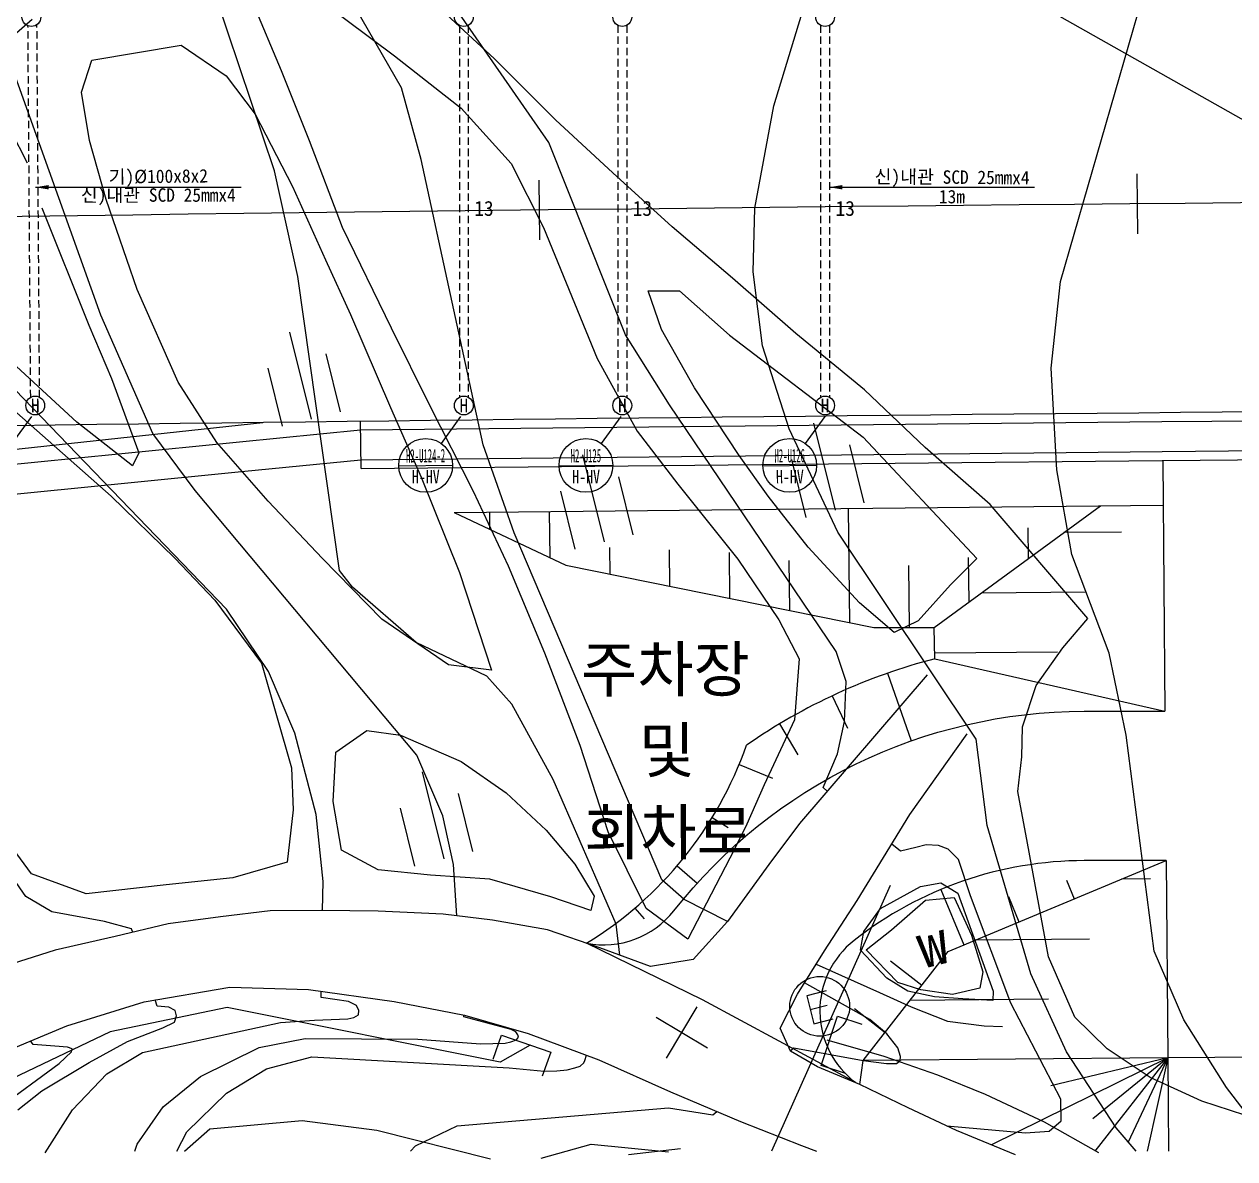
# Model space of a CAD drawing. Header units: millimetres. Extents: x 17866 to 18193, y 67412 to 67509.
# Drawn here: x 18063.49 to 18103.98, y 67411.64 to 67449.61 of the extents above; entities that cross this region are included whole.
import ezdxf
from ezdxf.enums import TextEntityAlignment as Align

# ---------------------------------------------------------------- set-up
doc = ezdxf.new("R2010")
doc.units = ezdxf.units.MM
doc.linetypes.add('HIDDEN', pattern=[0.375, 0.25, -0.125])
for name, color, linetype in [('TT-LINE', 7, 'Continuous'), ('TT-MANH', 4, 'Continuous'), ('TZ-BASE', 253, 'Continuous'), ('TZ-LEAL', 1, 'Continuous'), ('TZ-LEAT', 3, 'Continuous'), ('TZ-TEXT', 6, 'Continuous')]:
    doc.layers.add(name, color=color, linetype=linetype)
doc.styles.add('GR', font='GulimChe.ttf')
doc.styles.get("Standard").update_dxf_attribs({"font": 'GulimChe.ttf'})
doc.dimstyles.new('D150', dxfattribs={"dimscale": 0.15, "dimtxt": 3, "dimasz": 3, "dimexe": 0.5, "dimexo": 0.5, "dimgap": 0.5, "dimtad": 1, "dimdec": 0, "dimzin": 1, "dimdsep": 46, "dimlunit": 6, "dimtxsty": 'Standard', "dimcen": 1, "dimclrd": 1, "dimclre": 1, "dimclrt": 3, "dimadec": 0, "dimazin": 0, "dimtfac": 1, "dimtdec": 0, "dimtix": 1, "dimtmove": 2, "dimatfit": 3, "dimfxl": 0, "dimtvp": 2, "dimlwd": -1, "dimlwe": -1, "dimarcsym": 0})
doc.dimstyles.new('지시선150', dxfattribs={"dimscale": 0.15, "dimtxt": 3, "dimasz": 3, "dimexe": 0.5, "dimexo": 0.5, "dimgap": 0.5, "dimtad": 1, "dimdec": 0, "dimzin": 1, "dimdsep": 46, "dimlunit": 6, "dimtxsty": 'Standard', "dimcen": 1, "dimclrd": 6, "dimclre": 6, "dimclrt": 3, "dimadec": 0, "dimazin": 0, "dimtfac": 1, "dimtdec": 0, "dimtix": 1, "dimtmove": 2, "dimatfit": 3, "dimfxl": 0, "dimtvp": 2, "dimlwd": -1, "dimlwe": -1, "dimarcsym": 0})

msp = doc.modelspace()

# ---------------------------------------------------------------- linework, layer by layer
at = {"layer": 'TT-LINE', "linetype": 'HIDDEN', "elevation": -21590.237}
for points in [[(18063.704, 67437.123), (18063.614, 67449.552)], [(18064.004, 67437.125), (18063.914, 67449.593)], [(18078.042, 67449.569), (18078.042, 67437.124)], [(18078.342, 67449.569), (18078.342, 67437.124)], [(18083.342, 67449.569), (18083.342, 67437.124)], [(18083.642, 67449.569), (18083.642, 67437.124)], [(18090.126, 67449.569), (18090.126, 67437.124)], [(18090.426, 67449.569), (18090.426, 67437.124)]]:
    msp.add_lwpolyline(points, dxfattribs=at)
at = {"layer": 'TT-MANH'}
for centre in [(18063.727, 67449.846, -21590.237), (18078.192, 67449.846, -21590.237), (18083.492, 67449.846, -21590.237), (18090.276, 67449.846, -21590.237), (18063.856, 67436.847, -21590.237), (18078.192, 67436.847, -21590.237), (18083.492, 67436.847, -21590.237), (18090.276, 67436.847, -21590.237)]:
    msp.add_circle(centre, 0.315, dxfattribs=at)
at = {"layer": 'TZ-BASE'}
for p, q in [((18076.107, 67447.472, -21641.237), (18072.479, 67453.798, -21641.237)), ((18088.566, 67446.874, -21639.237), (18090.665, 67453.826, -21639.237)), ((18098.147, 67440.994, -21638.237), (18101.861, 67453.843, -21638.237)), ((18071.856, 67444.7, -21642.237), (18069.815, 67450.771, -21642.237)), ((18081.036, 67445.65, -21640.237), (18077.578, 67450.642, -21640.237)), ((18072.088, 67448.044, -21641.213), (18071.141, 67450.303, -21641.213)), ((18073.404, 67450.392, -21641.213), (18075.875, 67448.547, -21641.213)), ((18066.047, 67439.875, -21643.237), (18062.453, 67449.907, -21643.237)), ((18062.97, 67449.093, -21641.213), (18063.753, 67449.77, -21641.213)), ((18079.218, 67448.442, -21638.58), (18077.61, 67449.935, -21638.58)), ((18065.744, 67448.406, -21642.112), (18068.736, 67448.903, -21642.112)), ((18068.736, 67448.903, -21642.112), (18070.239, 67447.874, -21642.112)), ((18075.875, 67448.547, -21641.213), (18078.1, 67446.796, -21641.213)), ((18065.403, 67447.333, -21642.112), (18065.744, 67448.406, -21642.112)), ((18081.262, 67446.406, -21638.58), (18079.218, 67448.442, -21638.58)), ((18070.239, 67447.874, -21642.112), (18071.208, 67446.597, -21642.112)), ((18073.031, 67445.7, -21641.213), (18072.088, 67448.044, -21641.213)), ((18065.666, 67445.71, -21642.112), (18065.403, 67447.333, -21642.112)), ((18076.766, 67445.082, -21641.237), (18076.107, 67447.472, -21641.237)), ((18071.208, 67446.597, -21642.112), (18072.462, 67444.178, -21642.112)), ((18078.1, 67446.796, -21641.213), (18079.776, 67444.944, -21641.213)), ((18087.926, 67443.446, -21639.237), (18088.566, 67446.874, -21639.237)), ((18083.172, 67444.628, -21638.58), (18081.262, 67446.406, -21638.58)), ((18063.045, 67446.035, -21643.617), (18063.584, 67444.965, -21643.617)), ((18066.229, 67443.741, -21642.112), (18065.666, 67445.71, -21642.112)), ((18074.137, 67442.807, -21641.213), (18073.031, 67445.7, -21641.213)), ((18083.603, 67439.206, -21640.237), (18081.036, 67445.65, -21640.237)), ((18078.839, 67435.529, -21641.237), (18076.766, 67445.082, -21641.237)), ((18079.776, 67444.944, -21641.213), (18080.853, 67442.805, -21641.213)), ((18072.636, 67441.159, -21642.237), (18071.856, 67444.7, -21642.237)), ((18085.165, 67442.824, -21638.58), (18083.172, 67444.628, -21638.58)), ((18100.706, 67444.596, -21590.237), (18100.725, 67442.596, -21590.237)), ((18072.462, 67444.178, -21642.112), (18073.568, 67441.723, -21642.112)), ((18080.705, 67444.387, -21590.237), (18080.728, 67442.387, -21590.237)), ((18067.268, 67440.724, -21642.112), (18066.229, 67443.741, -21642.112)), ((18064.082, 67443.458, -21643.617), (18065.646, 67439.54, -21643.617)), ((18087.875, 67441.324, -21639.237), (18087.926, 67443.446, -21639.237)), ((18075.768, 67439.429, -21641.213), (18074.137, 67442.807, -21641.213)), ((18080.853, 67442.805, -21641.213), (18082.649, 67438.416, -21641.213)), ((18087.181, 67441.104, -21638.58), (18085.165, 67442.824, -21638.58)), ((18070.255, 67430.031, -21644.237), (18058.512, 67442.217, -21644.237)), ((18073.568, 67441.723, -21642.112), (18074.407, 67439.887, -21642.112)), ((18088.185, 67438.846, -21639.237), (18087.875, 67441.324, -21639.237)), ((18074.031, 67431.324, -21642.237), (18072.636, 67441.159, -21642.237)), ((18089.296, 67439.254, -21638.58), (18087.181, 67441.104, -21638.58)), ((18097.838, 67438.1, -21638.237), (18098.147, 67440.994, -21638.237)), ((18068.638, 67437.63, -21642.112), (18067.268, 67440.724, -21642.112)), ((18084.804, 67439.388, -21639.04), (18084.359, 67440.684, -21639.04)), ((18084.359, 67440.684, -21639.04), (18085.405, 67440.68, -21639.04)), ((18085.405, 67440.68, -21639.04), (18087.076, 67439.204, -21639.04)), ((18067.79, 67435.911, -21643.237), (18066.047, 67439.875, -21643.237)), ((18074.407, 67439.887, -21642.112), (18075.735, 67436.775, -21642.112)), ((18065.646, 67439.54, -21643.617), (18066.405, 67437.749, -21643.617)), ((18072.364, 67439.303, -21642.363), (18073.09, 67436.392, -21642.363)), ((18077.056, 67436.842, -21641.213), (18075.768, 67439.429, -21641.213)), ((18085.067, 67436.869, -21640.237), (18083.603, 67439.206, -21640.237)), ((18085.91, 67437.436, -21639.04), (18084.804, 67439.388, -21639.04)), ((18087.076, 67439.204, -21639.04), (18091.55, 67435.786, -21639.04)), ((18091.598, 67437.374, -21638.58), (18089.296, 67439.254, -21638.58)), ((18089.077, 67436.062, -21639.237), (18088.185, 67438.846, -21639.237)), ((18065.253, 67436.293, -21643.617), (18062.941, 67438.424, -21643.617)), ((18073.577, 67438.575, -21642.363), (18074.06, 67436.634, -21642.363)), ((18082.649, 67438.416, -21641.213), (18083.985, 67435.993, -21641.213)), ((18071.636, 67438.091, -21642.363), (18072.12, 67436.15, -21642.363)), ((18098.032, 67434.694, -21638.237), (18097.838, 67438.1, -21638.237)), ((18066.405, 67437.749, -21643.617), (18067.32, 67435.261, -21643.617)), ((18069.93, 67435.607, -21642.112), (18068.638, 67437.63, -21642.112)), ((18063.546, 67420.417, -21645.237), (18051.59, 67437.549, -21645.237)), ((18087.401, 67435.173, -21639.04), (18085.91, 67437.436, -21639.04)), ((18093.626, 67435.444, -21638.58), (18091.598, 67437.374, -21638.58)), ((18062.955, 67436.854, -21644.829), (18066.4, 67433.816, -21644.829)), ((18075.735, 67436.775, -21642.112), (18076.762, 67434.449, -21642.112)), ((18078.519, 67433.974, -21641.213), (18077.056, 67436.842, -21641.213)), ((18090.652, 67428.619, -21640.237), (18085.067, 67436.869, -21640.237)), ((18101.542, 67436.311, -21590.237), (18121.527, 67436.478, -21590.237)), ((18061.585, 67435.207, -21590.237), (18071.472, 67436.279, -21590.237)), ((18061.846, 67434.753, -21590.237), (18074.737, 67436.033, -21590.237)), ((18067.113, 67434.831, -21643.617), (18065.253, 67436.293, -21643.617)), ((18074.753, 67434.733, -21590.237), (18074.734, 67436.319, -21845.237)), ((18074.737, 67436.033, -21590.237), (18101.542, 67436.311, -21590.237)), ((18083.985, 67435.993, -21641.213), (18085.351, 67434.218, -21641.213)), ((18090.702, 67432.612, -21639.237), (18089.077, 67436.062, -21639.237)), ((18069.202, 67434.005, -21643.237), (18067.79, 67435.911, -21643.237)), ((18071.643, 67433.649, -21642.112), (18069.93, 67435.607, -21642.112)), ((18091.55, 67435.786, -21639.04), (18095.347, 67431.728, -21639.04)), ((18067.32, 67435.261, -21643.617), (18067.113, 67434.831, -21643.617)), ((18074.75, 67435.033, -21590.237), (18101.552, 67435.311, -21590.237)), ((18079.88, 67432.585, -21641.237), (18078.839, 67435.529, -21641.237)), ((18088.367, 67433.813, -21639.04), (18087.401, 67435.173, -21639.04)), ((18091.584, 67433.584, -21639.708), (18091.1, 67435.525, -21639.708)), ((18095.802, 67433.529, -21638.58), (18093.626, 67435.444, -21638.58)), ((18101.552, 67435.311, -21590.237), (18121.233, 67435.476, -21590.237)), ((18070.758, 67434.634, -21845.237), (18074.75, 67435.03, -21845.237)), ((18074.753, 67434.733, -21590.237), (18101.555, 67435.011, -21590.237)), ((18089.643, 67433.1, -21639.708), (18089.159, 67435.041, -21639.708)), ((18101.555, 67435.011, -21590.237), (18101.57, 67435.011, -21590.237)), ((18062.109, 67433.776, -21590.237), (18070.758, 67434.634, -21590.237)), ((18076.762, 67434.449, -21642.112), (18078.044, 67431.254, -21642.112)), ((18083.859, 67432.522, -21641.151), (18083.376, 67434.462, -21641.151)), ((18098.533, 67431.866, -21638.237), (18098.032, 67434.694, -21638.237)), ((18076.619, 67425.143, -21643.237), (18069.202, 67434.005, -21643.237)), ((18079.687, 67431.475, -21641.213), (18078.519, 67433.974, -21641.213)), ((18081.919, 67432.038, -21641.151), (18081.435, 67433.978, -21641.151)), ((18085.351, 67434.218, -21641.213), (18087.353, 67431.703, -21641.213)), ((18066.4, 67433.816, -21644.829), (18068.525, 67431.735, -21644.829)), ((18073.463, 67431.727, -21642.112), (18071.643, 67433.649, -21642.112)), ((18089.714, 67432.102, -21639.04), (18088.367, 67433.813, -21639.04)), ((18099.066, 67429.723, -21638.58), (18095.802, 67433.529, -21638.58)), ((18077.869, 67433.266, -21590.237), (18101.569, 67433.511, -21590.237)), ((18077.869, 67433.266, -21845.237), (18081.609, 67431.504, -21845.237)), ((18079.066, 67432.702, -21590.237), (18079.06, 67433.278, -21590.237)), ((18081.076, 67431.755, -21590.237), (18081.06, 67433.299, -21590.237)), ((18091.099, 67429.577, -21590.237), (18091.06, 67433.402, -21590.237)), ((18093.927, 67429.418, -21769.362), (18099.491, 67433.49, -21824.597)), ((18101.569, 67433.511, -21590.237), (18101.583, 67433.511, -21590.237)), ((18097.078, 67431.723, -21590.237), (18097.067, 67432.751, -21590.237)), ((18084.811, 67420.975, -21641.237), (18079.88, 67432.585, -21641.237)), ((18095.324, 67425.678, -21639.237), (18090.702, 67432.612, -21639.237)), ((18100.193, 67432.61, -21845.237), (18098.267, 67432.594, -21845.237)), ((18083.082, 67431.205, -21590.237), (18083.073, 67432.099, -21590.237)), ((18085.086, 67430.798, -21590.237), (18085.074, 67432.013, -21590.237)), ((18087.091, 67430.391, -21590.237), (18087.075, 67431.927, -21590.237)), ((18091.432, 67430.247, -21639.04), (18089.714, 67432.102, -21639.04)), ((18068.525, 67431.735, -21644.829), (18069.866, 67430.337, -21644.829)), ((18075.444, 67429.695, -21642.112), (18073.463, 67431.727, -21642.112)), ((18081.609, 67431.504, -21845.237), (18091.903, 67429.414, -21845.237)), ((18087.353, 67431.703, -21641.213), (18088.728, 67429.676, -21641.213)), ((18089.095, 67429.984, -21590.237), (18089.078, 67431.664, -21590.237)), ((18095.347, 67431.728, -21639.04), (18094.471, 67430.846, -21639.04)), ((18095.092, 67430.271, -21590.237), (18095.077, 67431.764, -21590.237)), ((18099.783, 67428.558, -21638.237), (18098.533, 67431.866, -21638.237)), ((18074.464, 67430.764, -21642.237), (18074.031, 67431.324, -21642.237)), ((18078.044, 67431.254, -21642.112), (18079.115, 67427.985, -21642.112)), ((18080.897, 67428.555, -21641.213), (18079.687, 67431.475, -21641.213)), ((18093.101, 67429.416, -21590.237), (18093.08, 67431.492, -21590.237)), ((18076.595, 67428.917, -21642.237), (18074.464, 67430.764, -21642.237)), ((18094.471, 67430.846, -21639.04), (18093.393, 67429.638, -21639.04)), ((18069.866, 67430.337, -21644.829), (18071.426, 67428.219, -21644.829)), ((18098.989, 67430.6, -21845.237), (18095.503, 67430.571, -21845.237)), ((18071.662, 67427.943, -21644.237), (18070.255, 67430.031, -21644.237)), ((18092.581, 67429.255, -21639.04), (18091.432, 67430.247, -21639.04)), ((18077.68, 67428.173, -21642.112), (18075.444, 67429.695, -21642.112)), ((18088.728, 67429.676, -21641.213), (18089.404, 67428.37, -21641.213)), ((18093.393, 67429.638, -21639.04), (18092.581, 67429.255, -21639.04)), ((18098.228, 67428.735, -21638.58), (18099.066, 67429.723, -21638.58)), ((18091.903, 67429.414, -21845.237), (18093.927, 67429.418, -21845.237)), ((18093.952, 67428.374, -21845.237), (18093.927, 67429.418, -21769.362)), ((18078.962, 67427.785, -21642.237), (18076.595, 67428.917, -21642.237)), ((18097.336, 67427.478, -21638.58), (18098.228, 67428.735, -21638.58)), ((18082.08, 67425.47, -21641.213), (18080.897, 67428.555, -21641.213)), ((18089.404, 67428.37, -21641.213), (18089.251, 67426.326, -21641.213)), ((18090.983, 67427.608, -21640.237), (18090.652, 67428.619, -21640.237)), ((18098.047, 67428.592, -21845.237), (18093.948, 67428.558, -21845.237)), ((18093.952, 67428.374, -21845.237), (18101.64, 67426.622, -21845.237)), ((18100.345, 67425.809, -21638.237), (18099.783, 67428.558, -21638.237)), ((18071.426, 67428.219, -21644.829), (18072.423, 67424.722, -21644.829)), ((18072.541, 67425.884, -21644.237), (18071.662, 67427.943, -21644.237)), ((18079.115, 67427.985, -21642.112), (18077.68, 67428.173, -21642.112)), ((18092.362, 67427.888, -21845.237), (18093.159, 67425.624, -21845.237)), ((18079.8, 67426.847, -21642.237), (18078.962, 67427.785, -21642.237)), ((18093.692, 67427.839, -21650.802), (18089.415, 67422.86, -21650.802)), ((18090.93, 67426.273, -21640.237), (18090.983, 67427.608, -21640.237)), ((18096.878, 67426.096, -21638.58), (18097.336, 67427.478, -21638.58)), ((18090.512, 67427.13, -21845.237), (18091.022, 67426.044, -21845.237)), ((18081.183, 67424.327, -21642.237), (18079.8, 67426.847, -21642.237)), ((18089.251, 67426.326, -21641.213), (18088.235, 67424.154, -21641.213)), ((18090.694, 67425.189, -21640.237), (18090.93, 67426.273, -21640.237)), ((18073.251, 67423.159, -21644.237), (18072.541, 67425.884, -21644.237)), ((18073.91, 67425.243, -21642.216), (18074.946, 67425.972, -21642.216)), ((18074.946, 67425.972, -21642.216), (18076.069, 67425.818, -21642.216)), ((18088.748, 67426.191, -21845.237), (18089.364, 67425.161, -21845.237)), ((18093.11, 67423.157, -21845.237), (18095.032, 67425.858, -21845.237)), ((18096.855, 67425.093, -21638.58), (18096.878, 67426.096, -21638.58)), ((18076.069, 67425.818, -21642.216), (18078.102, 67424.933, -21642.216)), ((18083.02, 67422.583, -21641.213), (18082.08, 67425.47, -21641.213)), ((18087.647, 67425.48, -21845.237), (18087.651, 67425.484, -21845.237)), ((18095.7, 67422.794, -21639.237), (18095.324, 67425.678, -21639.237)), ((18101.279, 67418.583, -21638.237), (18100.345, 67425.809, -21638.237)), ((18073.817, 67423.594, -21642.216), (18073.91, 67425.243, -21642.216)), ((18077.487, 67423.112, -21643.237), (18076.619, 67425.143, -21643.237)), ((18090.208, 67424.062, -21640.237), (18090.694, 67425.189, -21640.237)), ((18096.72, 67423.927, -21638.58), (18096.855, 67425.093, -21638.58)), ((18072.423, 67424.722, -21644.829), (18072.486, 67423.318, -21644.829)), ((18078.102, 67424.933, -21642.216), (18079.603, 67423.884, -21642.216)), ((18087.402, 67424.836, -21845.237), (18088.516, 67424.376, -21845.237)), ((18083.291, 67419.487, -21642.237), (18081.183, 67424.327, -21642.237)), ((18078.498, 67421.92, -21643.575), (18078.014, 67423.86, -21643.575)), ((18079.603, 67423.884, -21642.216), (18080.95, 67422.632, -21642.216)), ((18088.235, 67424.154, -21641.213), (18087.654, 67422.84, -21641.213)), ((18090.348, 67423.946, -21640.237), (18090.208, 67424.062, -21640.237)), ((18097.041, 67422.198, -21638.58), (18096.72, 67423.927, -21638.58)), ((18074.101, 67421.97, -21642.216), (18073.817, 67423.594, -21642.216)), ((18063.73, 67421.171, -21644.829), (18062.112, 67423.376, -21644.829)), ((18072.486, 67423.318, -21644.829), (18072.284, 67421.57, -21644.829)), ((18073.488, 67420.919, -21644.237), (18073.251, 67423.159, -21644.237)), ((18076.557, 67421.436, -21643.575), (18076.074, 67423.376, -21643.575)), ((18077.844, 67421.484, -21643.237), (18077.487, 67423.112, -21643.237)), ((18086.496, 67423.055, -21845.237), (18087.034, 67422.726, -21845.237)), ((18091.351, 67420.285, -21845.237), (18093.11, 67423.157, -21845.237)), ((18080.95, 67422.632, -21642.216), (18081.905, 67421.503, -21642.216)), ((18087.654, 67422.84, -21641.213), (18087.241, 67422, -21641.213)), ((18089.415, 67422.86, -21650.802), (18088.392, 67421.482, -21650.802)), ((18097.159, 67417.825, -21639.237), (18095.7, 67422.794, -21639.237)), ((18084.287, 67420.017, -21641.213), (18083.02, 67422.583, -21641.213)), ((18097.752, 67418.4, -21638.58), (18097.041, 67422.198, -21638.58)), ((18075.327, 67421.31, -21642.216), (18074.101, 67421.97, -21642.216)), ((18087.241, 67422, -21641.213), (18085.687, 67418.993, -21641.213)), ((18092.801, 67421.93, -21640.237), (18092.507, 67422.172, -21640.237)), ((18093.307, 67422.056, -21640.237), (18092.801, 67421.93, -21640.237)), ((18093.659, 67422.144, -21640.237), (18093.307, 67422.056, -21640.237)), ((18094.067, 67422.126, -21640.237), (18093.659, 67422.144, -21640.237)), ((18094.397, 67421.999, -21640.237), (18094.067, 67422.126, -21640.237)), ((18094.738, 67421.651, -21640.237), (18094.397, 67421.999, -21640.237)), ((18072.284, 67421.57, -21644.829), (18070.461, 67421.042, -21644.829)), ((18077.959, 67419.771, -21643.237), (18077.844, 67421.484, -21643.237)), ((18081.905, 67421.503, -21642.216), (18082.548, 67420.428, -21642.216)), ((18085.323, 67421.437, -21845.237), (18085.997, 67420.862, -21845.237)), ((18088.392, 67421.482, -21650.802), (18087.011, 67419.576, -21650.802)), ((18094.391, 67418.579, -21845.237), (18101.682, 67421.622, -21845.237)), ((18095.145, 67420.438, -21640.237), (18094.738, 67421.651, -21640.237)), ((18065.564, 67420.505, -21644.829), (18063.73, 67421.171, -21644.829)), ((18070.461, 67421.042, -21644.829), (18068.233, 67420.806, -21644.829)), ((18077.077, 67421.128, -21642.216), (18075.327, 67421.31, -21642.216)), ((18079.058, 67421, -21642.216), (18077.077, 67421.128, -21642.216)), ((18081.104, 67420.408, -21642.216), (18079.058, 67421, -21642.216)), ((18085.564, 67420.311, -21641.237), (18084.811, 67420.975, -21641.237)), ((18101.161, 67421.007, -21845.237), (18100.189, 67420.999, -21845.237)), ((18068.233, 67420.806, -21644.829), (18065.564, 67420.505, -21644.829)), ((18073.47, 67419.942, -21644.237), (18073.488, 67420.919, -21644.237)), ((18092.134, 67420.017, -21641.237), (18093.466, 67420.747, -21641.237)), ((18093.466, 67420.747, -21641.237), (18094.147, 67420.869, -21641.237)), ((18094.143, 67420.648, -21845.237), (18094.915, 67418.798, -21845.237)), ((18094.147, 67420.869, -21641.237), (18094.72, 67420.524, -21641.237)), ((18098.347, 67420.962, -21845.237), (18098.607, 67420.339, -21845.237)), ((18064.407, 67419.906, -21645.237), (18063.546, 67420.417, -21645.237)), ((18082.443, 67419.952, -21642.216), (18081.104, 67420.408, -21642.216)), ((18082.548, 67420.428, -21642.216), (18082.443, 67419.952, -21642.216)), ((18087.011, 67419.576, -21641.237), (18085.564, 67420.311, -21641.237)), ((18090.252, 67418.597, -21845.237), (18091.351, 67420.285, -21845.237)), ((18092.499, 67419.301, -21641.485), (18093.631, 67420.297, -21641.485)), ((18093.631, 67420.297, -21641.485), (18094.597, 67420.38, -21641.485)), ((18094.597, 67420.38, -21641.485), (18095.169, 67419.121, -21641.485)), ((18094.72, 67420.524, -21641.237), (18095.902, 67417.247, -21641.237)), ((18096.492, 67416.851, -21640.237), (18095.145, 67420.438, -21640.237)), ((18096.406, 67420.42, -21845.237), (18096.761, 67419.568, -21845.237)), ((18066.174, 67419.576, -21645.237), (18064.407, 67419.906, -21645.237)), ((18071.711, 67419.934, -21650.802), (18070.049, 67419.735, -21650.802)), ((18073.427, 67419.942, -21650.802), (18071.711, 67419.934, -21650.802)), ((18075.329, 67419.921, -21650.802), (18073.427, 67419.942, -21650.802)), ((18077.502, 67419.826, -21650.802), (18075.329, 67419.921, -21650.802)), ((18079.146, 67419.628, -21650.802), (18077.502, 67419.826, -21650.802)), ((18083.911, 67420.024, -21845.237), (18084.22, 67419.663, -21845.237)), ((18085.687, 67418.993, -21641.213), (18084.287, 67420.017, -21641.213)), ((18091.576, 67419.247, -21641.237), (18092.134, 67420.017, -21641.237)), ((18067.081, 67419.336, -21645.237), (18066.174, 67419.576, -21645.237)), ((18068.302, 67419.497, -21650.802), (18066.526, 67419.073, -21650.802)), ((18070.049, 67419.735, -21650.802), (18068.302, 67419.497, -21650.802)), ((18080.993, 67419.295, -21650.802), (18079.146, 67419.628, -21650.802)), ((18083.412, 67418.452, -21642.237), (18083.291, 67419.487, -21642.237)), ((18087.011, 67419.576, -21650.802), (18085.867, 67418.308, -21650.802)), ((18066.526, 67419.073, -21650.802), (18064.519, 67418.618, -21650.802)), ((18067.121, 67419.215, -21645.237), (18067.081, 67419.336, -21645.237)), ((18082.745, 67418.695, -21650.802), (18080.993, 67419.295, -21650.802)), ((18091.455, 67418.625, -21641.237), (18091.576, 67419.247, -21641.237)), ((18091.653, 67418.626, -21641.485), (18092.499, 67419.301, -21641.485)), ((18095.169, 67419.121, -21641.485), (18095.554, 67417.89, -21641.485)), ((18099.115, 67418.99, -21845.237), (18095.299, 67418.958, -21845.237)), ((18064.519, 67418.618, -21650.802), (18062.078, 67417.845, -21650.802)), ((18084.434, 67418.078, -21650.802), (18082.745, 67418.695, -21650.802)), ((18089.352, 67417.15, -21845.237), (18090.252, 67418.597, -21845.237)), ((18092.341, 67417.683, -21641.237), (18091.455, 67418.625, -21641.237)), ((18091.552, 67414.927, -21845.237), (18094.391, 67418.579, -21845.237)), ((18092.714, 67417.534, -21641.485), (18091.653, 67418.626, -21641.485)), ((18102.278, 67416.291, -21638.237), (18101.279, 67418.583, -21638.237)), ((18085.867, 67418.308, -21650.802), (18084.434, 67418.078, -21650.802)), ((18089.977, 67418.154, -21640.712), (18092.093, 67417.206, -21640.712)), ((18092.465, 67418.263, -21845.237), (18093.512, 67417.449, -21845.237)), ((18098.626, 67416.374, -21638.58), (18097.752, 67418.4, -21638.58)), ((18095.554, 67417.89, -21641.485), (18095.447, 67417.351, -21641.485)), ((18098.351, 67415.216, -21639.237), (18097.159, 67417.825, -21639.237)), ((18067.498, 67416.896, -21628.248), (18070.364, 67417.377, -21628.248)), ((18070.364, 67417.377, -21628.248), (18072.997, 67417.304, -21628.248)), ((18091.768, 67416.295, -21641.237), (18089.59, 67417.532, -21641.237)), ((18093.041, 67417.246, -21641.237), (18092.341, 67417.683, -21641.237)), ((18093.478, 67417.291, -21641.485), (18092.714, 67417.534, -21641.485)), ((18095.447, 67417.351, -21641.485), (18094.538, 67417.14, -21641.485)), ((18067.937, 67416.751, -21645.237), (18067.869, 67416.958, -21645.237)), ((18072.997, 67417.304, -21628.248), (18075.867, 67416.905, -21628.248)), ((18073.418, 67417.031, -21644.237), (18073.422, 67417.245, -21644.237)), ((18074.334, 67416.903, -21644.237), (18073.418, 67417.031, -21644.237)), ((18088.778, 67416.004, -21845.237), (18089.352, 67417.15, -21845.237)), ((18090.311, 67417.254, -21640.795), (18089.666, 67417.094, -21640.795)), ((18089.666, 67417.094, -21640.795), (18089.899, 67416.159, -21640.795)), ((18092.093, 67417.206, -21640.712), (18093.16, 67416.719, -21640.712)), ((18093.937, 67417.056, -21641.237), (18093.041, 67417.246, -21641.237)), ((18097.753, 67416.979, -21845.237), (18093.117, 67416.94, -21845.237)), ((18094.538, 67417.14, -21641.485), (18093.478, 67417.291, -21641.485)), ((18094.879, 67416.995, -21641.237), (18093.937, 67417.056, -21641.237)), ((18095.889, 67416.934, -21641.237), (18094.879, 67416.995, -21641.237)), ((18095.902, 67417.247, -21641.237), (18095.889, 67416.934, -21641.237)), ((18064.909, 67416.089, -21628.248), (18067.498, 67416.896, -21628.248)), ((18070.272, 67416.699, -21845.237), (18066.365, 67415.888, -21845.237)), ((18068.325, 67416.707, -21645.237), (18067.937, 67416.751, -21645.237)), ((18068.541, 67416.596, -21645.237), (18068.325, 67416.707, -21645.237)), ((18068.585, 67416.419, -21645.237), (18068.541, 67416.596, -21645.237)), ((18079.408, 67414.875, -21845.237), (18070.272, 67416.699, -21845.237)), ((18074.606, 67416.766, -21644.237), (18074.334, 67416.903, -21644.237)), ((18074.682, 67416.598, -21644.237), (18074.606, 67416.766, -21644.237)), ((18074.666, 67416.458, -21644.237), (18074.682, 67416.598, -21644.237)), ((18075.867, 67416.905, -21628.248), (18078.211, 67416.447, -21628.248)), ((18090.347, 67416.767, -21640.795), (18089.782, 67416.626, -21640.795)), ((18091.258, 67416.668, -21845.237), (18092.285, 67415.87, -21845.237)), ((18093.16, 67416.719, -21640.712), (18094.374, 67416.248, -21640.712)), ((18098.156, 67413.631, -21640.237), (18096.492, 67416.851, -21640.237)), ((18067.446, 67415.196, -21644.237), (18072.062, 67416.196, -21644.237)), ((18068.119, 67416.02, -21645.237), (18068.518, 67416.214, -21645.237)), ((18068.518, 67416.214, -21645.237), (18068.585, 67416.419, -21645.237)), ((18072.062, 67416.196, -21644.237), (18073.197, 67416.279, -21644.237)), ((18073.197, 67416.279, -21644.237), (18074.31, 67416.319, -21644.237)), ((18074.31, 67416.319, -21644.237), (18074.518, 67416.371, -21644.237)), ((18074.518, 67416.371, -21644.237), (18074.666, 67416.458, -21644.237)), ((18078.187, 67416.384, -21643.237), (18078.182, 67416.453, -21643.237)), ((18079.771, 67415.963, -21643.237), (18078.187, 67416.384, -21643.237)), ((18078.211, 67416.447, -21628.248), (18080.339, 67415.83, -21628.248)), ((18089.899, 67416.159, -21640.795), (18090.544, 67416.32, -21640.795)), ((18090.15, 67414.76, -21845.237), (18090.694, 67416.415, -21845.237)), ((18090.694, 67416.415, -21845.237), (18091.505, 67416.148, -21845.237)), ((18092.336, 67415.825, -21641.237), (18091.768, 67416.295, -21641.237)), ((18094.374, 67416.248, -21640.712), (18095.601, 67416.089, -21640.712)), ((18099.71, 67415.322, -21638.58), (18098.626, 67416.374, -21638.58)), ((18103.703, 67414.02, -21638.237), (18102.278, 67416.291, -21638.237)), ((18062.33, 67415.01, -21628.248), (18064.909, 67416.089, -21628.248)), ((18066.365, 67415.888, -21845.237), (18062.839, 67414.202, -21845.237)), ((18066.94, 67415.562, -21645.237), (18068.119, 67416.02, -21645.237)), ((18079.171, 67414.973, -21845.237), (18079.452, 67415.779, -21845.237)), ((18079.452, 67415.779, -21845.237), (18081.097, 67415.206, -21845.237)), ((18079.927, 67415.883, -21643.237), (18079.771, 67415.963, -21643.237)), ((18080.003, 67415.783, -21643.237), (18079.927, 67415.883, -21643.237)), ((18080.023, 67415.703, -21643.237), (18080.003, 67415.783, -21643.237)), ((18080.339, 67415.83, -21628.248), (18082.707, 67414.952, -21628.248)), ((18089.122, 67415.235, -21845.237), (18088.778, 67416.004, -21845.237)), ((18092.709, 67415.35, -21641.237), (18092.336, 67415.825, -21641.237)), ((18095.601, 67416.089, -21640.712), (18096.206, 67416.063, -21640.712)), ((18063.79, 67415.458, -21646.237), (18063.703, 67415.584, -21646.237)), ((18064.51, 67415.403, -21646.237), (18063.79, 67415.458, -21646.237)), ((18064.941, 67415.369, -21646.237), (18064.51, 67415.403, -21646.237)), ((18065.096, 67415.314, -21646.237), (18064.941, 67415.369, -21646.237)), ((18065.074, 67415.214, -21646.237), (18065.096, 67415.314, -21646.237)), ((18065.655, 67414.865, -21645.237), (18066.94, 67415.562, -21645.237)), ((18069.382, 67414.393, -21643.237), (18071.346, 67415.364, -21643.237)), ((18071.346, 67415.364, -21643.237), (18072.89, 67415.663, -21643.237)), ((18072.89, 67415.663, -21643.237), (18076.654, 67415.645, -21643.237)), ((18076.654, 67415.645, -21643.237), (18078.75, 67415.488, -21643.237)), ((18078.75, 67415.488, -21643.237), (18079.578, 67415.508, -21643.237)), ((18080.416, 67415.443, -21845.237), (18079.408, 67414.875, -21845.237)), ((18079.578, 67415.508, -21643.237), (18079.77, 67415.555, -21643.237)), ((18079.77, 67415.555, -21643.237), (18079.959, 67415.619, -21643.237)), ((18079.959, 67415.619, -21643.237), (18080.023, 67415.703, -21643.237)), ((18089.113, 67415.254, -21641.237), (18089.228, 67415.349, -21641.237)), ((18089.228, 67415.349, -21641.237), (18091.545, 67414.925, -21641.237)), ((18092.25, 67415.064, -21845.237), (18090.35, 67415.608, -21845.237)), ((18092.796, 67415.058, -21641.237), (18092.709, 67415.35, -21641.237)), ((18101.153, 67414.36, -21638.58), (18099.71, 67415.322, -21638.58)), ((18064.653, 67414.827, -21646.237), (18065.074, 67415.214, -21646.237)), ((18066.254, 67414.482, -21644.237), (18067.446, 67415.196, -21644.237)), ((18071.591, 67414.646, -21642.237), (18073.108, 67415.045, -21642.237)), ((18073.108, 67415.045, -21642.237), (18079.708, 67414.687, -21642.237)), ((18081.097, 67415.206, -21845.237), (18080.816, 67414.4, -21845.237)), ((18082.207, 67414.854, -21642.237), (18082.239, 67414.93, -21642.237)), ((18082.239, 67414.93, -21642.237), (18082.3, 67415.103, -21642.237)), ((18082.707, 67414.952, -21628.248), (18085.108, 67413.884, -21628.248)), ((18090.019, 67414.715, -21845.237), (18089.122, 67415.235, -21845.237)), ((18091.437, 67414.129, -21845.237), (18091.552, 67414.927, -21845.237)), ((18091.545, 67414.925, -21641.237), (18092.332, 67414.823, -21641.237)), ((18101.737, 67415.012, -21845.237), (18091.552, 67414.927, -21845.237)), ((18094.043, 67414.442, -21845.237), (18092.25, 67415.064, -21845.237)), ((18092.659, 67414.83, -21641.237), (18092.786, 67414.921, -21641.237)), ((18092.786, 67414.921, -21641.237), (18092.796, 67415.058, -21641.237)), ((18101.737, 67415.012, -21845.237), (18095.838, 67412.11, -21845.237)), ((18101.737, 67415.012, -21845.237), (18097.826, 67414.085, -21845.237)), ((18100.01, 67412.671, -21639.237), (18098.351, 67415.216, -21639.237)), ((18101.737, 67415.012, -21845.237), (18099.228, 67412.976, -21845.237)), ((18101.737, 67415.012, -21845.237), (18099.295, 67411.897, -21845.237)), ((18101.737, 67415.012, -21845.237), (18100.398, 67412.169, -21845.237)), ((18101.737, 67415.012, -21845.237), (18101.054, 67411.897, -21845.237)), ((18121.737, 67415.179, -21845.237), (18101.737, 67415.012, -21845.237)), ((18101.737, 67415.012, -21845.237), (18101.763, 67411.897, -21845.237)), ((18062.366, 67413.151, -21646.237), (18064.653, 67414.827, -21646.237)), ((18064.082, 67413.908, -21645.237), (18065.655, 67414.865, -21645.237)), ((18070.255, 67413.838, -21642.237), (18071.591, 67414.646, -21642.237)), ((18079.708, 67414.687, -21642.237), (18080.882, 67414.575, -21642.237)), ((18080.882, 67414.575, -21642.237), (18081.306, 67414.578, -21642.237)), ((18081.306, 67414.578, -21642.237), (18081.654, 67414.614, -21642.237)), ((18081.654, 67414.614, -21642.237), (18081.91, 67414.678, -21642.237)), ((18081.91, 67414.678, -21642.237), (18082.082, 67414.738, -21642.237)), ((18082.082, 67414.738, -21642.237), (18082.207, 67414.854, -21642.237)), ((18091.437, 67414.129, -21845.237), (18090.019, 67414.715, -21845.237)), ((18090.961, 67414.494, -21845.237), (18090.15, 67414.76, -21845.237)), ((18092.332, 67414.823, -21641.237), (18092.659, 67414.83, -21641.237)), ((18065.098, 67413.28, -21644.237), (18066.254, 67414.482, -21644.237)), ((18068.14, 67413.375, -21643.237), (18069.382, 67414.393, -21643.237)), ((18093.056, 67413.347, -21845.237), (18091.437, 67414.129, -21845.237)), ((18095.646, 67413.786, -21845.237), (18094.043, 67414.442, -21845.237)), ((18102.876, 67413.572, -21638.58), (18101.153, 67414.36, -21638.58)), ((18063.278, 67413.275, -21645.237), (18064.082, 67413.908, -21645.237)), ((18068.929, 67412.542, -21642.237), (18070.255, 67413.838, -21642.237)), ((18085.108, 67413.884, -21628.248), (18087.449, 67412.882, -21628.248)), ((18097.614, 67412.862, -21845.237), (18095.646, 67413.786, -21845.237)), ((18105.332, 67411.897, -21638.237), (18103.703, 67414.02, -21638.237)), ((18064.191, 67411.84, -21644.237), (18065.098, 67413.28, -21644.237)), ((18067.271, 67412.123, -21643.237), (18068.14, 67413.375, -21643.237)), ((18077.965, 67412.742, -21641.237), (18085.034, 67413.342, -21641.237)), ((18085.034, 67413.342, -21641.237), (18086.516, 67413.104, -21641.237)), ((18094.676, 67412.585, -21845.237), (18093.056, 67413.347, -21845.237)), ((18098.174, 67412.904, -21640.237), (18098.156, 67413.631, -21640.237)), ((18104.793, 67412.944, -21638.58), (18102.876, 67413.572, -21638.58)), ((18069.695, 67412.636, -21641.082), (18072.784, 67412.919, -21641.082)), ((18072.784, 67412.919, -21641.082), (18075.28, 67412.6, -21641.082)), ((18086.516, 67413.104, -21641.237), (18086.657, 67413.221, -21641.237)), ((18087.449, 67412.882, -21628.248), (18089.485, 67412.082, -21628.248)), ((18097.766, 67412.56, -21640.237), (18098.174, 67412.904, -21640.237)), ((18068.592, 67411.897, -21642.237), (18068.929, 67412.542, -21642.237)), ((18068.85, 67411.897, -21641.082), (18069.695, 67412.636, -21641.082)), ((18075.28, 67412.6, -21641.082), (18079.088, 67411.638, -21641.082)), ((18076.577, 67412.07, -21641.237), (18077.965, 67412.742, -21641.237)), ((18094.343, 67412.742, -21640.237), (18096.976, 67412.503, -21640.237)), ((18096.648, 67411.767, -21845.237), (18094.676, 67412.585, -21845.237)), ((18096.976, 67412.503, -21640.237), (18097.766, 67412.56, -21640.237)), ((18099.431, 67411.84, -21845.237), (18097.614, 67412.862, -21845.237)), ((18100.679, 67411.897, -21639.237), (18100.01, 67412.671, -21639.237)), ((18067.19, 67411.897, -21643.237), (18067.271, 67412.123, -21643.237)), ((18076.403, 67411.897, -21641.237), (18076.577, 67412.07, -21641.237)), ((18080.782, 67411.656, -21637.556), (18082.456, 67412.126, -21637.556)), ((18082.456, 67412.126, -21637.556), (18085.038, 67411.866, -21637.556)), ((18089.485, 67412.082, -21628.248), (18089.99, 67411.897, -21628.248)), ((18083.695, 67411.777, -21640.237), (18085.441, 67411.985, -21640.237))]:
    msp.add_line(p, q, dxfattribs=at)
for points, elevation in [([(18089.888, 67436.253), (18090.614, 67433.342)], -21639.708), ([(18082.163, 67435.191), (18082.889, 67432.28)], -21641.151), ([(18101.57, 67435.011), (18121.569, 67435.179)], -21590.237), ([(18101.57, 67435.011), (18101.64, 67426.622)], -21845.237), ([(18076.802, 67424.589), (18077.528, 67421.678)], -21643.575), ([(18101.682, 67421.622), (18101.737, 67415.012)], -21845.237), ([(18092.448, 67420.781), (18088.478, 67411.897)], -21590.237), ([(18084.971, 67415.006), (18086.001, 67416.72)], -21641.822), ([(18084.629, 67416.378), (18086.343, 67415.348)], -21641.822)]:
    msp.add_lwpolyline(points, dxfattribs=dict(at, elevation=elevation))
at = {"layer": 'TZ-BASE', "elevation": -21845.237}
msp.add_lwpolyline([(18101.682, 67421.622), (18098.947, 67421.617, 0.167616), (18091.246, 67418.945, 0.493063), (18091.301, 67414.186), (18086.177, 67416.963), (18082.295, 67418.85, 0.280537), (18085.219, 67419.94, -0.229447), (18098.938, 67426.617), (18101.64, 67426.622)], format="xyb", dxfattribs=at)
at = {"layer": 'TZ-BASE'}
msp.add_circle((18090.097, 67416.739, -21640.795), 1, dxfattribs=at)
for centre, radius, start, end in [((18195.145, 57444.041, -21590.237), 10000, 90.3089485, 90.988277), ((18195.145, 57444.041, -21590.237), 9993, 90.3892189, 90.9008162), ((18098.971, 67409.117, -21845.237), 19.9, 104.6068, 124.668), ((18075.655, 67429.685, -21845.237), 12.708, 301.4968, 340.6771)]:
    msp.add_arc(centre, radius, start, end, dxfattribs=at)
msp.add_solid([(18092.447, 67420.781, -21590.237), (18092.448, 67420.783, -21590.237), (18092.448, 67420.781, -21590.237)], dxfattribs=at)
at = {"layer": 'TZ-LEAL'}
for p, q in [((18063.729, 67436.484, -21590.237), (18063.073, 67435.58, -21590.237)), ((18078.085, 67436.484, -21590.237), (18077.429, 67435.58, -21590.237)), ((18083.447, 67436.484, -21590.237), (18082.79, 67435.58, -21590.237)), ((18090.264, 67436.484, -21590.237), (18089.607, 67435.58, -21590.237)), ((18076.015, 67434.832, -21590.237), (18077.815, 67434.85, -21590.237)), ((18081.377, 67434.832, -21590.237), (18083.177, 67434.85, -21590.237)), ((18088.194, 67434.832, -21590.237), (18089.994, 67434.85, -21590.237))]:
    msp.add_line(p, q, dxfattribs=at)
for centre in [(18076.915, 67434.841, -21590.237), (18082.277, 67434.841, -21590.237), (18089.094, 67434.841, -21590.237)]:
    msp.add_circle(centre, 0.9, dxfattribs=at)

# ---------------------------------------------------------------- texts
at = {"layer": 'TT-MANH', "linetype": 'ByBlock', "style": 'GR'}
msp.add_text('H', height=0.45, rotation=0.5681, dxfattribs=at).set_placement((18063.856, 67436.847, -21590.237), align=Align.MIDDLE)
for p in [(18078.192, 67436.847, -21590.237), (18083.492, 67436.847, -21590.237), (18090.276, 67436.847, -21590.237)]:
    msp.add_text('H', height=0.45, dxfattribs=at).set_placement(p, align=Align.MIDDLE)
at = {"layer": 'TZ-BASE'}
for s, rotation, p in [('주차장', 0.1057, (18082.116, 67427.264, -21788.9)), ('및', 0.1057, (18084.045, 67424.561, -21788.9)), ('회차로', 0.1057, (18082.215, 67421.818, -21788.9)), ('w', 14, (18093.566, 67417.998, -21845.237))]:
    msp.add_text(s, height=1.5, rotation=rotation, dxfattribs=at).set_placement(p)
at = {"layer": 'TZ-LEAT'}
msp.add_text('기)Ø100x8x2', height=0.45, rotation=0.62, dxfattribs=at).set_placement((18067.973, 67444.486), align=Align.MIDDLE)
for p in [(18078.865, 67443.439), (18084.165, 67443.439), (18090.949, 67443.439)]:
    msp.add_text('13', height=0.5, dxfattribs=at).set_placement(p, align=Align.MIDDLE)
at = {"layer": 'TZ-LEAT', "style": 'GR'}
for s, width, p in [('H2-U124-2', 0.5, (18076.913, 67435.165, -21590.237)), ('H2-U125', 0.5, (18082.275, 67435.165, -21590.237)), ('H2-U126', 0.5, (18089.092, 67435.165, -21590.237)), ('H-HV', 0.8, (18076.92, 67434.466, -21590.237)), ('H-HV', 0.8, (18082.282, 67434.466, -21590.237)), ('H-HV', 0.8, (18089.099, 67434.466, -21590.237))]:
    msp.add_text(s, height=0.45, rotation=0.5681, dxfattribs=dict(at, width=width)).set_placement(p, align=Align.MIDDLE)
at = {"layer": 'TZ-TEXT'}
for s, rotation, p in [('신)내관 SCD 25mmx4', 359.5723, (18094.523, 67444.459)), ('신)내관 SCD 25mmx4', 359.9482, (18067.973, 67443.859)), ('13m', 359.5723, (18094.519, 67443.833))]:
    msp.add_text(s, height=0.45, rotation=rotation, dxfattribs=at).set_placement(p, align=Align.MIDDLE)

# ---------------------------------------------------------------- leaders
at = {"layer": 'TZ-LEAL'}
for points in [[(18063.86, 67444.15, -21590.237), (18070.739, 67444.15, -21590.237)], [(18090.407, 67444.15, -43180.475), (18097.286, 67444.15, -43180.475)]]:
    msp.add_leader(points, dimstyle='D150', dxfattribs=at)
at = {"layer": 'TZ-TEXT'}
msp.add_leader([(18105.182, 67445.881, -21590.237), (18090.426, 67454.223, -21590.237)], dimstyle='지시선150', dxfattribs=at)

doc.saveas('drawing.dxf')
